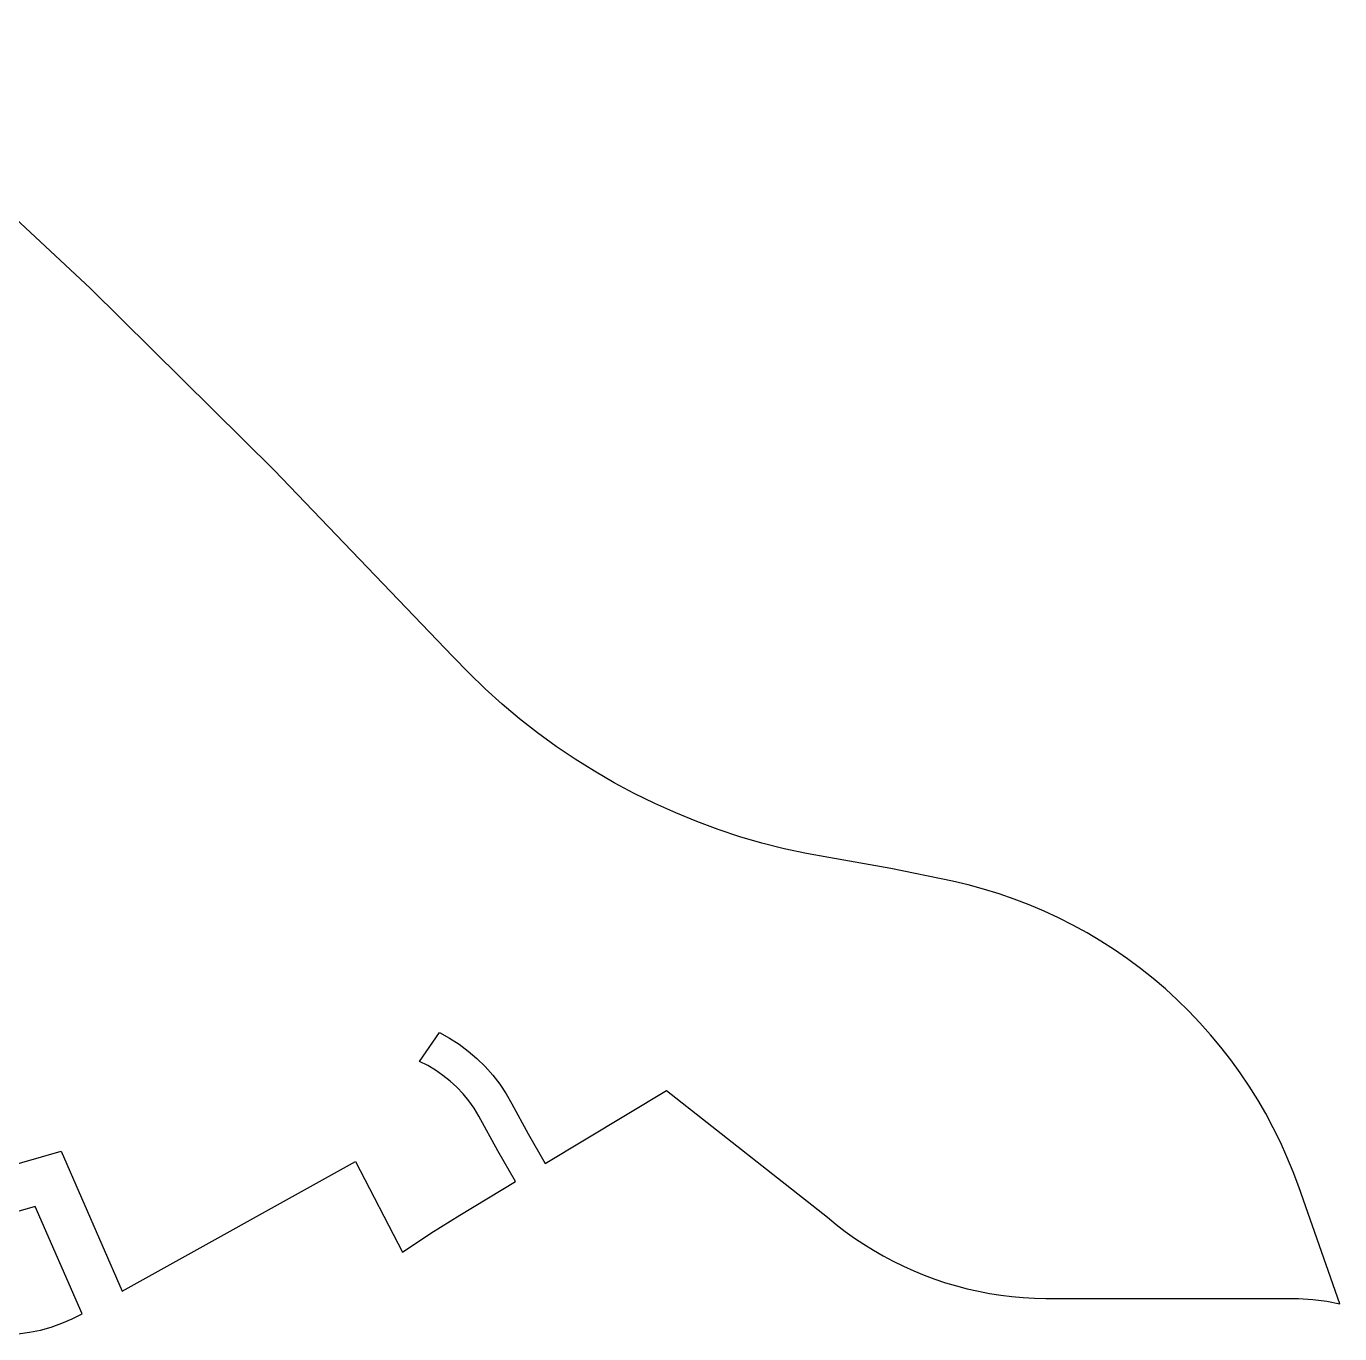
# Model space of a CAD drawing. Header units: millimetres. Extents: x 617751 to 636088, y 68402 to 77988.
# Drawn here: x 622807.1 to 622893, y 69571.2 to 69656.7 of the extents above; entities that cross this region are included whole.
import ezdxf

# ---------------------------------------------------------------- set-up
doc = ezdxf.new("R2010")
doc.units = ezdxf.units.MM
doc.header["$LTSCALE"] = 3
doc.header["$MEASUREMENT"] = 0
doc.layers.add('ALINHAMENTO PREDIAL', color=120, linetype='Continuous')

msp = doc.modelspace()

# ---------------------------------------------------------------- linework, layer by layer
at = {"layer": 'ALINHAMENTO PREDIAL'}
for points in [[(622802.823, 69581.193), (622809.417, 69583.092), (622813.417, 69573.932), (622828.679, 69582.412), (622831.754, 69576.503), (622833.603, 69577.743), (622835.492, 69578.923), (622839.133, 69581.114), (622837.987, 69583.112), (622836.744, 69585.396), (622836.431, 69585.902), (622836.084, 69586.385), (622835.704, 69586.844), (622835.295, 69587.275), (622834.857, 69587.678), (622834.392, 69588.05), (622833.903, 69588.389), (622833.392, 69588.694), (622832.862, 69588.964), (622834.158, 69590.858), (622834.815, 69590.495), (622835.445, 69590.089), (622836.046, 69589.641), (622836.615, 69589.152), (622837.15, 69588.626), (622837.647, 69588.065), (622838.105, 69587.471), (622838.522, 69586.847), (622838.895, 69586.197), (622839.965, 69584.228), (622841.079, 69582.284), (622849.013, 69587.06), (622859.54, 69578.776), (622860.111, 69578.304), (622860.697, 69577.852), (622861.297, 69577.419), (622861.912, 69577.007), (622862.541, 69576.615), (622863.182, 69576.245), (622863.835, 69575.897), (622864.499, 69575.571), (622865.174, 69575.267), (622865.859, 69574.986), (622866.553, 69574.728), (622867.255, 69574.493), (622867.965, 69574.283), (622868.681, 69574.096), (622869.403, 69573.933), (622870.13, 69573.794), (622870.862, 69573.68), (622871.597, 69573.591), (622872.334, 69573.526), (622873.073, 69573.486), (622873.814, 69573.471), (622890.331, 69573.465), (622891.265, 69573.405), (622892.192, 69573.281), (622893.034, 69573.111), (622890.349, 69580.759), (622889.984, 69581.746), (622889.585, 69582.719), (622889.154, 69583.678), (622888.69, 69584.622), (622888.195, 69585.55), (622887.668, 69586.46), (622887.111, 69587.352), (622886.523, 69588.225), (622885.907, 69589.077), (622885.262, 69589.907), (622884.588, 69590.715), (622883.888, 69591.5), (622883.162, 69592.261), (622882.41, 69592.996), (622881.634, 69593.706), (622880.834, 69594.388), (622880.011, 69595.044), (622879.166, 69595.67), (622878.301, 69596.268), (622877.416, 69596.836), (622876.512, 69597.374), (622875.59, 69597.88), (622874.651, 69598.355), (622873.697, 69598.798), (622872.729, 69599.208), (622871.747, 69599.585), (622870.753, 69599.928), (622869.748, 69600.238), (622868.733, 69600.513), (622867.709, 69600.753), (622863.678, 69601.574), (622859.628, 69602.291), (622858.158, 69602.558), (622856.697, 69602.876), (622855.249, 69603.245), (622853.814, 69603.663), (622852.395, 69604.13), (622850.993, 69604.647), (622849.609, 69605.211), (622848.245, 69605.823), (622846.904, 69606.482), (622845.586, 69607.186), (622844.293, 69607.936), (622843.027, 69608.73), (622841.79, 69609.568), (622840.581, 69610.447), (622839.404, 69611.368), (622838.26, 69612.329), (622837.149, 69613.329), (622836.074, 69614.367), (622835.035, 69615.441), (622823.35, 69627.627), (622811.349, 69639.502), (622792.937, 69656.657)], [(622802.823, 69581.193), (622809.417, 69583.092), (622813.417, 69573.932), (622828.679, 69582.412), (622831.754, 69576.503), (622833.603, 69577.743), (622835.492, 69578.923), (622839.133, 69581.114), (622837.987, 69583.112), (622836.744, 69585.396), (622836.431, 69585.902), (622836.084, 69586.385), (622835.704, 69586.844), (622835.295, 69587.275), (622834.857, 69587.678), (622834.392, 69588.05), (622833.903, 69588.389), (622833.392, 69588.694), (622832.862, 69588.964), (622834.158, 69590.858), (622834.815, 69590.495), (622835.445, 69590.089), (622836.046, 69589.641), (622836.615, 69589.152), (622837.15, 69588.626), (622837.647, 69588.065), (622838.105, 69587.471), (622838.522, 69586.847), (622838.895, 69586.197), (622839.965, 69584.228), (622841.079, 69582.284), (622849.013, 69587.06), (622859.54, 69578.776), (622860.111, 69578.304), (622860.697, 69577.852), (622861.297, 69577.419), (622861.912, 69577.007), (622862.541, 69576.615), (622863.182, 69576.245), (622863.835, 69575.897), (622864.499, 69575.571), (622865.174, 69575.267), (622865.859, 69574.986), (622866.553, 69574.728), (622867.255, 69574.493), (622867.965, 69574.283), (622868.681, 69574.096), (622869.403, 69573.933), (622870.13, 69573.794), (622870.862, 69573.68), (622871.597, 69573.591), (622872.334, 69573.526), (622873.073, 69573.486), (622873.814, 69573.471), (622890.331, 69573.465), (622891.265, 69573.405), (622892.192, 69573.281), (622893.034, 69573.111), (622890.349, 69580.759), (622889.984, 69581.746), (622889.585, 69582.719), (622889.154, 69583.678), (622888.69, 69584.622), (622888.195, 69585.55), (622887.668, 69586.46), (622887.111, 69587.352), (622886.523, 69588.225), (622885.907, 69589.077), (622885.262, 69589.907), (622884.588, 69590.715), (622883.888, 69591.5), (622883.162, 69592.261), (622882.41, 69592.996), (622881.634, 69593.706), (622880.834, 69594.388), (622880.011, 69595.044), (622879.166, 69595.67), (622878.301, 69596.268), (622877.416, 69596.836), (622876.512, 69597.374), (622875.59, 69597.88), (622874.651, 69598.355), (622873.697, 69598.798), (622872.729, 69599.208), (622871.747, 69599.585), (622870.753, 69599.928), (622869.748, 69600.238), (622868.733, 69600.513), (622867.709, 69600.753), (622863.678, 69601.574), (622859.628, 69602.291), (622858.158, 69602.558), (622856.697, 69602.876), (622855.249, 69603.245), (622853.814, 69603.663), (622852.395, 69604.13), (622850.993, 69604.647), (622849.609, 69605.211), (622848.245, 69605.823), (622846.904, 69606.482), (622845.586, 69607.186), (622844.293, 69607.936), (622843.027, 69608.73), (622841.79, 69609.568), (622840.581, 69610.447), (622839.404, 69611.368), (622838.26, 69612.329), (622837.149, 69613.329), (622836.074, 69614.367), (622835.035, 69615.441), (622823.35, 69627.627), (622811.349, 69639.502), (622792.937, 69656.657)], [(622802.823, 69581.193), (622809.417, 69583.092), (622813.417, 69573.932), (622828.679, 69582.412), (622831.754, 69576.503), (622833.603, 69577.743), (622835.492, 69578.923), (622839.133, 69581.114), (622837.987, 69583.112), (622836.744, 69585.396), (622836.431, 69585.902), (622836.084, 69586.385), (622835.704, 69586.844), (622835.295, 69587.275), (622834.857, 69587.678), (622834.392, 69588.05), (622833.903, 69588.389), (622833.392, 69588.694), (622832.862, 69588.964), (622834.158, 69590.858), (622834.815, 69590.495), (622835.445, 69590.089), (622836.046, 69589.641), (622836.615, 69589.152), (622837.15, 69588.626), (622837.647, 69588.065), (622838.105, 69587.471), (622838.522, 69586.847), (622838.895, 69586.197), (622839.965, 69584.228), (622841.079, 69582.284), (622849.013, 69587.06), (622859.54, 69578.776), (622860.111, 69578.304), (622860.697, 69577.852), (622861.297, 69577.419), (622861.912, 69577.007), (622862.541, 69576.615), (622863.182, 69576.245), (622863.835, 69575.897), (622864.499, 69575.571), (622865.174, 69575.267), (622865.859, 69574.986), (622866.553, 69574.728), (622867.255, 69574.493), (622867.965, 69574.283), (622868.681, 69574.096), (622869.403, 69573.933), (622870.13, 69573.794), (622870.862, 69573.68), (622871.597, 69573.591), (622872.334, 69573.526), (622873.073, 69573.486), (622873.814, 69573.471), (622890.331, 69573.465), (622891.265, 69573.405), (622892.192, 69573.281), (622893.034, 69573.111), (622890.349, 69580.759), (622889.984, 69581.746), (622889.585, 69582.719), (622889.154, 69583.678), (622888.69, 69584.622), (622888.195, 69585.55), (622887.668, 69586.46), (622887.111, 69587.352), (622886.523, 69588.225), (622885.907, 69589.077), (622885.262, 69589.907), (622884.588, 69590.715), (622883.888, 69591.5), (622883.162, 69592.261), (622882.41, 69592.996), (622881.634, 69593.706), (622880.834, 69594.388), (622880.011, 69595.044), (622879.166, 69595.67), (622878.301, 69596.268), (622877.416, 69596.836), (622876.512, 69597.374), (622875.59, 69597.88), (622874.651, 69598.355), (622873.697, 69598.798), (622872.729, 69599.208), (622871.747, 69599.585), (622870.753, 69599.928), (622869.748, 69600.238), (622868.733, 69600.513), (622867.709, 69600.753), (622863.678, 69601.574), (622859.628, 69602.291), (622858.158, 69602.558), (622856.697, 69602.876), (622855.249, 69603.245), (622853.814, 69603.663), (622852.395, 69604.13), (622850.993, 69604.647), (622849.609, 69605.211), (622848.245, 69605.823), (622846.904, 69606.482), (622845.586, 69607.186), (622844.293, 69607.936), (622843.027, 69608.73), (622841.79, 69609.568), (622840.581, 69610.447), (622839.404, 69611.368), (622838.26, 69612.329), (622837.149, 69613.329), (622836.074, 69614.367), (622835.035, 69615.441), (622823.35, 69627.627), (622811.349, 69639.502), (622792.937, 69656.657)], [(622802.823, 69581.193), (622809.417, 69583.092), (622813.417, 69573.932), (622828.679, 69582.412), (622831.754, 69576.503), (622833.603, 69577.743), (622835.492, 69578.923), (622839.133, 69581.114), (622837.987, 69583.112), (622836.744, 69585.396), (622836.431, 69585.902), (622836.084, 69586.385), (622835.704, 69586.844), (622835.295, 69587.275), (622834.857, 69587.678), (622834.392, 69588.05), (622833.903, 69588.389), (622833.392, 69588.694), (622832.862, 69588.964), (622834.158, 69590.858), (622834.815, 69590.495), (622835.445, 69590.089), (622836.046, 69589.641), (622836.615, 69589.152), (622837.15, 69588.626), (622837.647, 69588.065), (622838.105, 69587.471), (622838.522, 69586.847), (622838.895, 69586.197), (622839.965, 69584.228), (622841.079, 69582.284), (622849.013, 69587.06), (622859.54, 69578.776), (622860.111, 69578.304), (622860.697, 69577.852), (622861.297, 69577.419), (622861.912, 69577.007), (622862.541, 69576.615), (622863.182, 69576.245), (622863.835, 69575.897), (622864.499, 69575.571), (622865.174, 69575.267), (622865.859, 69574.986), (622866.553, 69574.728), (622867.255, 69574.493), (622867.965, 69574.283), (622868.681, 69574.096), (622869.403, 69573.933), (622870.13, 69573.794), (622870.862, 69573.68), (622871.597, 69573.591), (622872.334, 69573.526), (622873.073, 69573.486), (622873.814, 69573.471), (622890.331, 69573.465), (622891.265, 69573.405), (622892.192, 69573.281), (622893.034, 69573.111), (622890.349, 69580.759), (622889.984, 69581.746), (622889.585, 69582.719), (622889.154, 69583.678), (622888.69, 69584.622), (622888.195, 69585.55), (622887.668, 69586.46), (622887.111, 69587.352), (622886.523, 69588.225), (622885.907, 69589.077), (622885.262, 69589.907), (622884.588, 69590.715), (622883.888, 69591.5), (622883.162, 69592.261), (622882.41, 69592.996), (622881.634, 69593.706), (622880.834, 69594.388), (622880.011, 69595.044), (622879.166, 69595.67), (622878.301, 69596.268), (622877.416, 69596.836), (622876.512, 69597.374), (622875.59, 69597.88), (622874.651, 69598.355), (622873.697, 69598.798), (622872.729, 69599.208), (622871.747, 69599.585), (622870.753, 69599.928), (622869.748, 69600.238), (622868.733, 69600.513), (622867.709, 69600.753), (622863.678, 69601.574), (622859.628, 69602.291), (622858.158, 69602.558), (622856.697, 69602.876), (622855.249, 69603.245), (622853.814, 69603.663), (622852.395, 69604.13), (622850.993, 69604.647), (622849.609, 69605.211), (622848.245, 69605.823), (622846.904, 69606.482), (622845.586, 69607.186), (622844.293, 69607.936), (622843.027, 69608.73), (622841.79, 69609.568), (622840.581, 69610.447), (622839.404, 69611.368), (622838.26, 69612.329), (622837.149, 69613.329), (622836.074, 69614.367), (622835.035, 69615.441), (622823.35, 69627.627), (622811.349, 69639.502), (622792.937, 69656.657)], [(622802.823, 69581.193), (622809.417, 69583.092), (622813.417, 69573.932), (622828.679, 69582.412), (622831.754, 69576.503), (622833.603, 69577.743), (622835.492, 69578.923), (622839.133, 69581.114), (622837.987, 69583.112), (622836.744, 69585.396), (622836.431, 69585.902), (622836.084, 69586.385), (622835.704, 69586.844), (622835.295, 69587.275), (622834.857, 69587.678), (622834.392, 69588.05), (622833.903, 69588.389), (622833.392, 69588.694), (622832.862, 69588.964), (622834.158, 69590.858), (622834.815, 69590.495), (622835.445, 69590.089), (622836.046, 69589.641), (622836.615, 69589.152), (622837.15, 69588.626), (622837.647, 69588.065), (622838.105, 69587.471), (622838.522, 69586.847), (622838.895, 69586.197), (622839.965, 69584.228), (622841.079, 69582.284), (622849.013, 69587.06), (622859.54, 69578.776), (622860.111, 69578.304), (622860.697, 69577.852), (622861.297, 69577.419), (622861.912, 69577.007), (622862.541, 69576.615), (622863.182, 69576.245), (622863.835, 69575.897), (622864.499, 69575.571), (622865.174, 69575.267), (622865.859, 69574.986), (622866.553, 69574.728), (622867.255, 69574.493), (622867.965, 69574.283), (622868.681, 69574.096), (622869.403, 69573.933), (622870.13, 69573.794), (622870.862, 69573.68), (622871.597, 69573.591), (622872.334, 69573.526), (622873.073, 69573.486), (622873.814, 69573.471), (622890.331, 69573.465), (622891.265, 69573.405), (622892.192, 69573.281), (622893.034, 69573.111), (622890.349, 69580.759), (622889.984, 69581.746), (622889.585, 69582.719), (622889.154, 69583.678), (622888.69, 69584.622), (622888.195, 69585.55), (622887.668, 69586.46), (622887.111, 69587.352), (622886.523, 69588.225), (622885.907, 69589.077), (622885.262, 69589.907), (622884.588, 69590.715), (622883.888, 69591.5), (622883.162, 69592.261), (622882.41, 69592.996), (622881.634, 69593.706), (622880.834, 69594.388), (622880.011, 69595.044), (622879.166, 69595.67), (622878.301, 69596.268), (622877.416, 69596.836), (622876.512, 69597.374), (622875.59, 69597.88), (622874.651, 69598.355), (622873.697, 69598.798), (622872.729, 69599.208), (622871.747, 69599.585), (622870.753, 69599.928), (622869.748, 69600.238), (622868.733, 69600.513), (622867.709, 69600.753), (622863.678, 69601.574), (622859.628, 69602.291), (622858.158, 69602.558), (622856.697, 69602.876), (622855.249, 69603.245), (622853.814, 69603.663), (622852.395, 69604.13), (622850.993, 69604.647), (622849.609, 69605.211), (622848.245, 69605.823), (622846.904, 69606.482), (622845.586, 69607.186), (622844.293, 69607.936), (622843.027, 69608.73), (622841.79, 69609.568), (622840.581, 69610.447), (622839.404, 69611.368), (622838.26, 69612.329), (622837.149, 69613.329), (622836.074, 69614.367), (622835.035, 69615.441), (622823.35, 69627.627), (622811.349, 69639.502), (622792.937, 69656.657)], [(622802.823, 69581.193), (622809.417, 69583.092), (622813.417, 69573.932), (622828.679, 69582.412), (622831.754, 69576.503), (622833.603, 69577.743), (622835.492, 69578.923), (622839.133, 69581.114), (622837.987, 69583.112), (622836.744, 69585.396), (622836.431, 69585.902), (622836.084, 69586.385), (622835.704, 69586.844), (622835.295, 69587.275), (622834.857, 69587.678), (622834.392, 69588.05), (622833.903, 69588.389), (622833.392, 69588.694), (622832.862, 69588.964), (622834.158, 69590.858), (622834.815, 69590.495), (622835.445, 69590.089), (622836.046, 69589.641), (622836.615, 69589.152), (622837.15, 69588.626), (622837.647, 69588.065), (622838.105, 69587.471), (622838.522, 69586.847), (622838.895, 69586.197), (622839.965, 69584.228), (622841.079, 69582.284), (622849.013, 69587.06), (622859.54, 69578.776), (622860.111, 69578.304), (622860.697, 69577.852), (622861.297, 69577.419), (622861.912, 69577.007), (622862.541, 69576.615), (622863.182, 69576.245), (622863.835, 69575.897), (622864.499, 69575.571), (622865.174, 69575.267), (622865.859, 69574.986), (622866.553, 69574.728), (622867.255, 69574.493), (622867.965, 69574.283), (622868.681, 69574.096), (622869.403, 69573.933), (622870.13, 69573.794), (622870.862, 69573.68), (622871.597, 69573.591), (622872.334, 69573.526), (622873.073, 69573.486), (622873.814, 69573.471), (622890.331, 69573.465), (622891.265, 69573.405), (622892.192, 69573.281), (622893.034, 69573.111), (622890.349, 69580.759), (622889.984, 69581.746), (622889.585, 69582.719), (622889.154, 69583.678), (622888.69, 69584.622), (622888.195, 69585.55), (622887.668, 69586.46), (622887.111, 69587.352), (622886.523, 69588.225), (622885.907, 69589.077), (622885.262, 69589.907), (622884.588, 69590.715), (622883.888, 69591.5), (622883.162, 69592.261), (622882.41, 69592.996), (622881.634, 69593.706), (622880.834, 69594.388), (622880.011, 69595.044), (622879.166, 69595.67), (622878.301, 69596.268), (622877.416, 69596.836), (622876.512, 69597.374), (622875.59, 69597.88), (622874.651, 69598.355), (622873.697, 69598.798), (622872.729, 69599.208), (622871.747, 69599.585), (622870.753, 69599.928), (622869.748, 69600.238), (622868.733, 69600.513), (622867.709, 69600.753), (622863.678, 69601.574), (622859.628, 69602.291), (622858.158, 69602.558), (622856.697, 69602.876), (622855.249, 69603.245), (622853.814, 69603.663), (622852.395, 69604.13), (622850.993, 69604.647), (622849.609, 69605.211), (622848.245, 69605.823), (622846.904, 69606.482), (622845.586, 69607.186), (622844.293, 69607.936), (622843.027, 69608.73), (622841.79, 69609.568), (622840.581, 69610.447), (622839.404, 69611.368), (622838.26, 69612.329), (622837.149, 69613.329), (622836.074, 69614.367), (622835.035, 69615.441), (622823.35, 69627.627), (622811.349, 69639.502), (622792.937, 69656.657)], [(622802.823, 69581.193), (622809.417, 69583.092), (622813.417, 69573.932), (622828.679, 69582.412), (622831.754, 69576.503), (622833.603, 69577.743), (622835.492, 69578.923), (622839.133, 69581.114), (622837.987, 69583.112), (622836.744, 69585.396), (622836.431, 69585.902), (622836.084, 69586.385), (622835.704, 69586.844), (622835.295, 69587.275), (622834.857, 69587.678), (622834.392, 69588.05), (622833.903, 69588.389), (622833.392, 69588.694), (622832.862, 69588.964), (622834.158, 69590.858), (622834.815, 69590.495), (622835.445, 69590.089), (622836.046, 69589.641), (622836.615, 69589.152), (622837.15, 69588.626), (622837.647, 69588.065), (622838.105, 69587.471), (622838.522, 69586.847), (622838.895, 69586.197), (622839.965, 69584.228), (622841.079, 69582.284), (622849.013, 69587.06), (622859.54, 69578.776), (622860.111, 69578.304), (622860.697, 69577.852), (622861.297, 69577.419), (622861.912, 69577.007), (622862.541, 69576.615), (622863.182, 69576.245), (622863.835, 69575.897), (622864.499, 69575.571), (622865.174, 69575.267), (622865.859, 69574.986), (622866.553, 69574.728), (622867.255, 69574.493), (622867.965, 69574.283), (622868.681, 69574.096), (622869.403, 69573.933), (622870.13, 69573.794), (622870.862, 69573.68), (622871.597, 69573.591), (622872.334, 69573.526), (622873.073, 69573.486), (622873.814, 69573.471), (622890.331, 69573.465), (622891.265, 69573.405), (622892.192, 69573.281), (622893.034, 69573.111), (622890.349, 69580.759), (622889.984, 69581.746), (622889.585, 69582.719), (622889.154, 69583.678), (622888.69, 69584.622), (622888.195, 69585.55), (622887.668, 69586.46), (622887.111, 69587.352), (622886.523, 69588.225), (622885.907, 69589.077), (622885.262, 69589.907), (622884.588, 69590.715), (622883.888, 69591.5), (622883.162, 69592.261), (622882.41, 69592.996), (622881.634, 69593.706), (622880.834, 69594.388), (622880.011, 69595.044), (622879.166, 69595.67), (622878.301, 69596.268), (622877.416, 69596.836), (622876.512, 69597.374), (622875.59, 69597.88), (622874.651, 69598.355), (622873.697, 69598.798), (622872.729, 69599.208), (622871.747, 69599.585), (622870.753, 69599.928), (622869.748, 69600.238), (622868.733, 69600.513), (622867.709, 69600.753), (622863.678, 69601.574), (622859.628, 69602.291), (622858.158, 69602.558), (622856.697, 69602.876), (622855.249, 69603.245), (622853.814, 69603.663), (622852.395, 69604.13), (622850.993, 69604.647), (622849.609, 69605.211), (622848.245, 69605.823), (622846.904, 69606.482), (622845.586, 69607.186), (622844.293, 69607.936), (622843.027, 69608.73), (622841.79, 69609.568), (622840.581, 69610.447), (622839.404, 69611.368), (622838.26, 69612.329), (622837.149, 69613.329), (622836.074, 69614.367), (622835.035, 69615.441), (622823.35, 69627.627), (622811.349, 69639.502), (622792.937, 69656.657)], [(622802.823, 69581.193), (622809.417, 69583.092), (622813.417, 69573.932), (622828.679, 69582.412), (622831.754, 69576.503), (622833.603, 69577.743), (622835.492, 69578.923), (622839.133, 69581.114), (622837.987, 69583.112), (622836.744, 69585.396), (622836.431, 69585.902), (622836.084, 69586.385), (622835.704, 69586.844), (622835.295, 69587.275), (622834.857, 69587.678), (622834.392, 69588.05), (622833.903, 69588.389), (622833.392, 69588.694), (622832.862, 69588.964), (622834.158, 69590.858), (622834.815, 69590.495), (622835.445, 69590.089), (622836.046, 69589.641), (622836.615, 69589.152), (622837.15, 69588.626), (622837.647, 69588.065), (622838.105, 69587.471), (622838.522, 69586.847), (622838.895, 69586.197), (622839.965, 69584.228), (622841.079, 69582.284), (622849.013, 69587.06), (622859.54, 69578.776), (622860.111, 69578.304), (622860.697, 69577.852), (622861.297, 69577.419), (622861.912, 69577.007), (622862.541, 69576.615), (622863.182, 69576.245), (622863.835, 69575.897), (622864.499, 69575.571), (622865.174, 69575.267), (622865.859, 69574.986), (622866.553, 69574.728), (622867.255, 69574.493), (622867.965, 69574.283), (622868.681, 69574.096), (622869.403, 69573.933), (622870.13, 69573.794), (622870.862, 69573.68), (622871.597, 69573.591), (622872.334, 69573.526), (622873.073, 69573.486), (622873.814, 69573.471), (622890.331, 69573.465), (622891.265, 69573.405), (622892.192, 69573.281), (622893.034, 69573.111), (622890.349, 69580.759), (622889.984, 69581.746), (622889.585, 69582.719), (622889.154, 69583.678), (622888.69, 69584.622), (622888.195, 69585.55), (622887.668, 69586.46), (622887.111, 69587.352), (622886.523, 69588.225), (622885.907, 69589.077), (622885.262, 69589.907), (622884.588, 69590.715), (622883.888, 69591.5), (622883.162, 69592.261), (622882.41, 69592.996), (622881.634, 69593.706), (622880.834, 69594.388), (622880.011, 69595.044), (622879.166, 69595.67), (622878.301, 69596.268), (622877.416, 69596.836), (622876.512, 69597.374), (622875.59, 69597.88), (622874.651, 69598.355), (622873.697, 69598.798), (622872.729, 69599.208), (622871.747, 69599.585), (622870.753, 69599.928), (622869.748, 69600.238), (622868.733, 69600.513), (622867.709, 69600.753), (622863.678, 69601.574), (622859.628, 69602.291), (622858.158, 69602.558), (622856.697, 69602.876), (622855.249, 69603.245), (622853.814, 69603.663), (622852.395, 69604.13), (622850.993, 69604.647), (622849.609, 69605.211), (622848.245, 69605.823), (622846.904, 69606.482), (622845.586, 69607.186), (622844.293, 69607.936), (622843.027, 69608.73), (622841.79, 69609.568), (622840.581, 69610.447), (622839.404, 69611.368), (622838.26, 69612.329), (622837.149, 69613.329), (622836.074, 69614.367), (622835.035, 69615.441), (622823.35, 69627.627), (622811.349, 69639.502), (622792.937, 69656.657)], [(622806.618, 69571.159), (622807.346, 69571.256), (622808.065, 69571.402), (622808.772, 69571.598), (622809.464, 69571.841), (622810.137, 69572.132), (622810.789, 69572.468), (622807.721, 69579.482), (622801.255, 69577.62)], [(622806.618, 69571.159), (622807.346, 69571.256), (622808.065, 69571.402), (622808.772, 69571.598), (622809.464, 69571.841), (622810.137, 69572.132), (622810.789, 69572.468), (622807.721, 69579.482), (622801.255, 69577.62)], [(622806.618, 69571.159), (622807.346, 69571.256), (622808.065, 69571.402), (622808.772, 69571.598), (622809.464, 69571.841), (622810.137, 69572.132), (622810.789, 69572.468), (622807.721, 69579.482), (622801.255, 69577.62)], [(622806.618, 69571.159), (622807.346, 69571.256), (622808.065, 69571.402), (622808.772, 69571.598), (622809.464, 69571.841), (622810.137, 69572.132), (622810.789, 69572.468), (622807.721, 69579.482), (622801.255, 69577.62)], [(622806.618, 69571.159), (622807.346, 69571.256), (622808.065, 69571.402), (622808.772, 69571.598), (622809.464, 69571.841), (622810.137, 69572.132), (622810.789, 69572.468), (622807.721, 69579.482), (622801.255, 69577.62)], [(622806.618, 69571.159), (622807.346, 69571.256), (622808.065, 69571.402), (622808.772, 69571.598), (622809.464, 69571.841), (622810.137, 69572.132), (622810.789, 69572.468), (622807.721, 69579.482), (622801.255, 69577.62)], [(622806.618, 69571.159), (622807.346, 69571.256), (622808.065, 69571.402), (622808.772, 69571.598), (622809.464, 69571.841), (622810.137, 69572.132), (622810.789, 69572.468), (622807.721, 69579.482), (622801.255, 69577.62)], [(622806.618, 69571.159), (622807.346, 69571.256), (622808.065, 69571.402), (622808.772, 69571.598), (622809.464, 69571.841), (622810.137, 69572.132), (622810.789, 69572.468), (622807.721, 69579.482), (622801.255, 69577.62)]]:
    msp.add_lwpolyline(points, dxfattribs=at)

doc.saveas('drawing.dxf')
